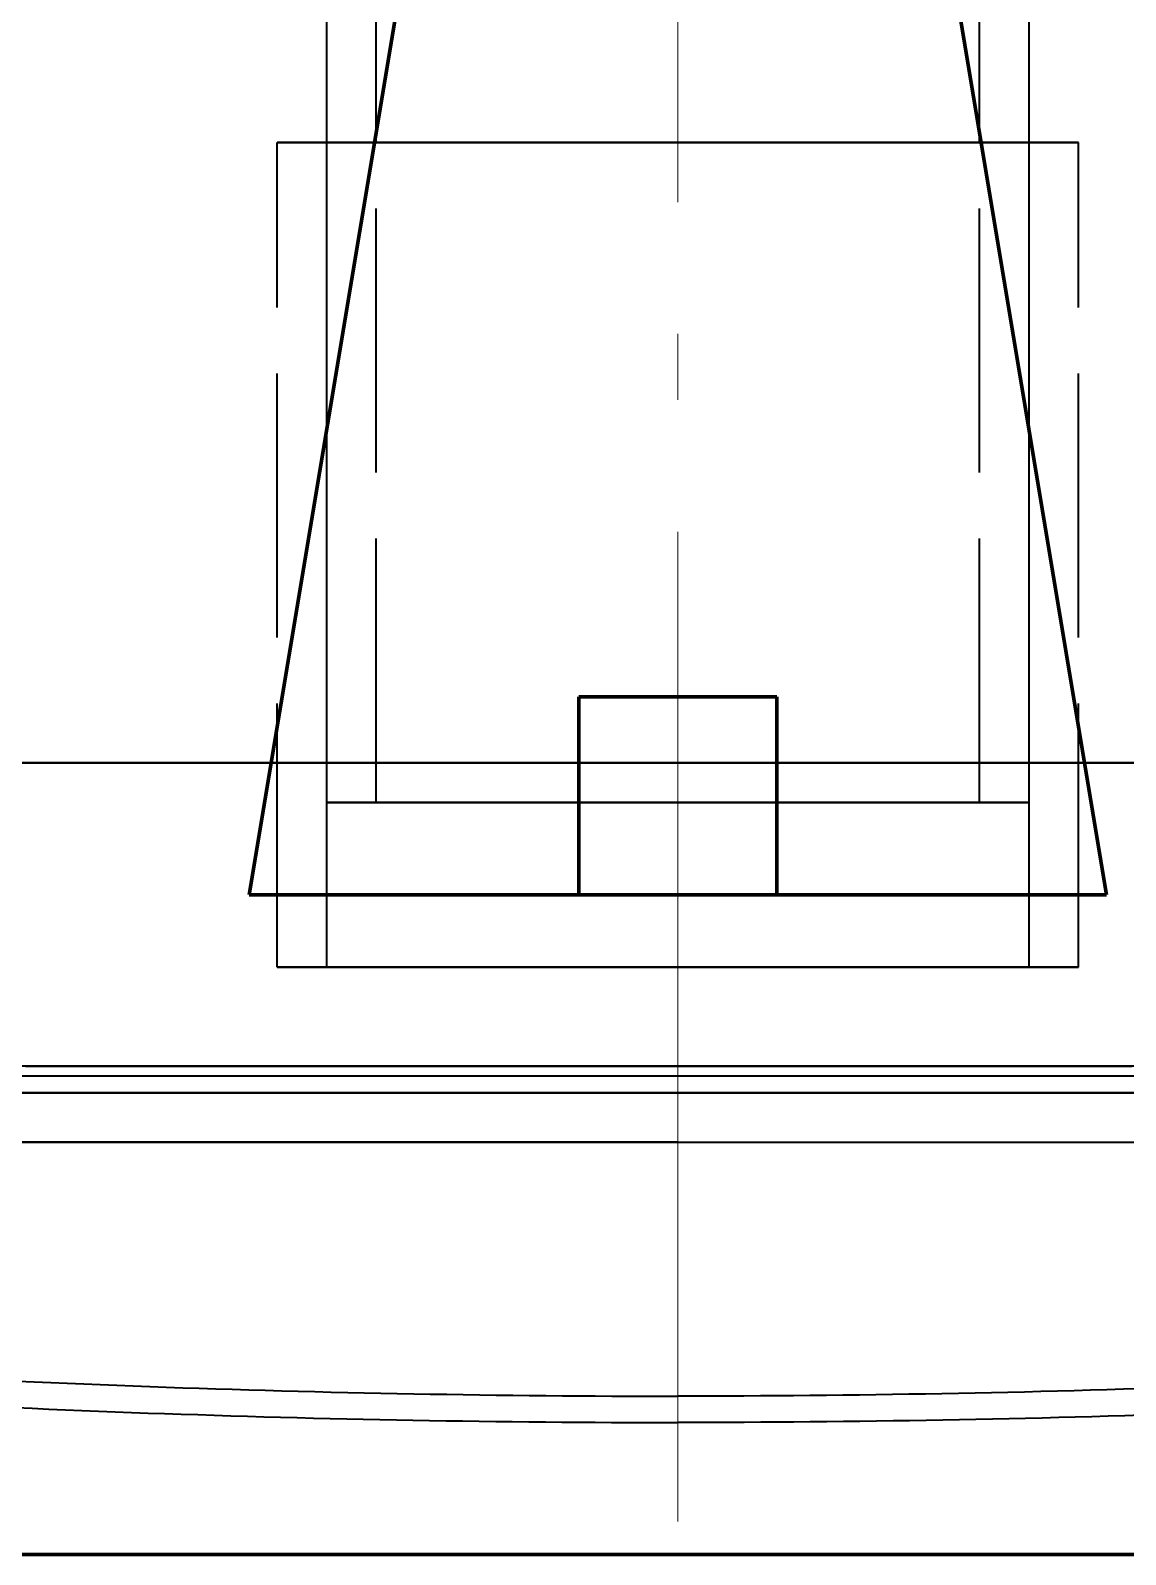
# Model space of a CAD drawing. Header units: millimetres. Extents: x 0 to 2382, y 0 to 420.
# Drawn here: x 306.6 to 323.2, y 167.83 to 190.93 of the extents above; entities that cross this region are included whole.
import ezdxf

# ---------------------------------------------------------------- set-up
doc = ezdxf.new("R2010")
doc.units = ezdxf.units.MM
doc.linetypes.add('IRAM-E-TRAZOS', pattern=[5, 4, -1])
doc.linetypes.add('IRAM-F-TRAZO-PUNTO', pattern=[20, 15, -2, 1, -2])
for name, color, linetype, lineweight in [('01-VISIBLE', 7, 'CONTINUOUS', 70), ('02-OCULTA', 4, 'IRAM-E-TRAZOS', 35), ('03-EJE', 1, 'IRAM-F-TRAZO-PUNTO', 18)]:
    doc.layers.add(name, color=color, linetype=linetype, lineweight=lineweight)

msp = doc.modelspace()

# ---------------------------------------------------------------- linework, layer by layer
at = {"layer": '01-VISIBLE'}
for p, q in [((312.412, 192.828), (309.912, 177.828)), ((320.412, 192.828), (322.912, 177.828)), ((314.912, 177.828), (314.912, 180.828)), ((317.912, 180.828), (314.912, 180.828)), ((317.912, 177.828), (317.912, 180.828)), ((317.912, 177.828), (314.912, 177.828))]:
    msp.add_line(p, q, dxfattribs=at)
for points in [[(314.912, 177.828), (314.662, 177.828), (314.412, 177.828), (314.162, 177.828), (313.912, 177.828), (313.662, 177.828), (313.412, 177.828), (313.162, 177.828), (312.912, 177.828), (312.662, 177.828), (312.412, 177.828), (312.162, 177.828), (311.912, 177.828), (311.662, 177.828), (311.412, 177.828), (311.162, 177.828), (310.912, 177.828), (310.662, 177.828), (310.412, 177.828), (310.162, 177.828), (309.912, 177.828)], [(322.912, 177.828), (322.662, 177.828), (322.412, 177.828), (322.162, 177.828), (321.912, 177.828), (321.662, 177.828), (321.412, 177.828), (321.162, 177.828), (320.912, 177.828), (320.662, 177.828), (320.412, 177.828), (320.162, 177.828), (319.912, 177.828), (319.662, 177.828), (319.412, 177.828), (319.162, 177.828), (318.912, 177.828), (318.662, 177.828), (318.412, 177.828), (318.162, 177.828), (317.912, 177.828)], [(306.412, 167.828), (306.662, 167.828), (306.912, 167.828), (307.162, 167.828), (307.412, 167.828), (307.662, 167.828), (307.912, 167.828), (308.162, 167.828), (308.412, 167.828), (308.662, 167.828), (308.912, 167.828), (309.162, 167.828), (309.412, 167.828), (309.662, 167.828), (309.912, 167.828), (310.162, 167.828), (310.412, 167.828), (310.662, 167.828), (310.912, 167.828), (311.162, 167.828), (311.412, 167.828), (311.662, 167.828), (311.912, 167.828), (312.162, 167.828), (312.412, 167.828), (312.662, 167.828), (312.912, 167.828), (313.162, 167.828), (313.412, 167.828), (313.662, 167.828), (313.912, 167.828), (314.162, 167.828), (314.412, 167.828), (314.662, 167.828), (314.912, 167.828), (315.162, 167.828), (315.412, 167.828), (315.662, 167.828), (315.912, 167.828), (316.162, 167.828), (316.412, 167.828), (316.662, 167.828), (316.912, 167.828), (317.162, 167.828), (317.412, 167.828), (317.662, 167.828), (317.912, 167.828), (318.162, 167.828), (318.412, 167.828), (318.662, 167.828), (318.912, 167.828), (319.162, 167.828), (319.412, 167.828), (319.662, 167.828), (319.912, 167.828), (320.162, 167.828), (320.412, 167.828), (320.662, 167.828), (320.912, 167.828), (321.162, 167.828), (321.412, 167.828), (321.662, 167.828), (321.912, 167.828), (322.162, 167.828), (322.412, 167.828), (322.662, 167.828), (322.912, 167.828), (323.162, 167.828), (323.412, 167.828)]]:
    msp.add_lwpolyline(points, dxfattribs=at)
at = {"layer": '02-OCULTA'}
for p, q in [((311.087, 179.228), (311.087, 346.966)), ((311.837, 179.228), (311.837, 346.966)), ((320.987, 179.228), (320.987, 346.966)), ((321.737, 179.228), (321.737, 346.966)), ((310.337, 176.728), (310.337, 189.228)), ((311.087, 176.728), (311.087, 189.228)), ((321.737, 176.728), (321.737, 189.228)), ((322.487, 176.728), (322.487, 189.228)), ((314.912, 177.828), (314.912, 180.828)), ((317.912, 180.828), (314.912, 180.828)), ((317.912, 177.828), (317.912, 180.828)), ((314.912, 177.828), (317.912, 177.828))]:
    msp.add_line(p, q, dxfattribs=at)
for points in [[(316.412, 189.228), (316.159, 189.228), (315.905, 189.228), (315.652, 189.228), (315.399, 189.228), (315.146, 189.228), (314.893, 189.228), (314.64, 189.228), (314.387, 189.228), (314.134, 189.228), (313.88, 189.228), (313.627, 189.228), (313.374, 189.228), (313.121, 189.228), (312.868, 189.228), (312.615, 189.228), (312.362, 189.228), (312.109, 189.228), (311.855, 189.228), (311.602, 189.228), (311.349, 189.228), (311.096, 189.228), (310.843, 189.228), (310.59, 189.228), (310.337, 189.228)], [(310.337, 189.228), (310.59, 189.228), (310.843, 189.228), (311.096, 189.228), (311.349, 189.228), (311.602, 189.228), (311.855, 189.228), (312.109, 189.228), (312.362, 189.228), (312.615, 189.228), (312.868, 189.228), (313.121, 189.228), (313.374, 189.228), (313.627, 189.228), (313.88, 189.228), (314.134, 189.228), (314.387, 189.228), (314.64, 189.228), (314.893, 189.228), (315.146, 189.228), (315.399, 189.228), (315.652, 189.228), (315.905, 189.228), (316.159, 189.228), (316.412, 189.228), (316.665, 189.228), (316.918, 189.228), (317.171, 189.228), (317.424, 189.228), (317.677, 189.228), (317.93, 189.228), (318.184, 189.228), (318.437, 189.228), (318.69, 189.228), (318.943, 189.228), (319.196, 189.228), (319.449, 189.228), (319.702, 189.228), (319.955, 189.228), (320.209, 189.228), (320.462, 189.228), (320.715, 189.228), (320.968, 189.228), (321.221, 189.228), (321.474, 189.228), (321.727, 189.228), (321.98, 189.228), (322.234, 189.228), (322.487, 189.228)], [(316.412, 189.228), (316.158, 189.228), (315.905, 189.228), (315.651, 189.228), (315.397, 189.228), (315.144, 189.228), (314.89, 189.228), (314.637, 189.228), (314.383, 189.228), (314.13, 189.228), (313.876, 189.228), (313.622, 189.228), (313.369, 189.228), (313.115, 189.228), (312.862, 189.228), (312.608, 189.228), (312.355, 189.228), (312.101, 189.228), (311.847, 189.228), (311.594, 189.228), (311.34, 189.228), (311.087, 189.228)], [(311.087, 189.228), (311.34, 189.228), (311.594, 189.228), (311.847, 189.228), (312.101, 189.228), (312.355, 189.228), (312.608, 189.228), (312.862, 189.228), (313.115, 189.228), (313.369, 189.228), (313.622, 189.228), (313.876, 189.228), (314.13, 189.228), (314.383, 189.228), (314.637, 189.228), (314.89, 189.228), (315.144, 189.228), (315.397, 189.228), (315.651, 189.228), (315.905, 189.228), (316.158, 189.228), (316.412, 189.228), (316.665, 189.228), (316.919, 189.228), (317.172, 189.228), (317.426, 189.228), (317.68, 189.228), (317.933, 189.228), (318.187, 189.228), (318.44, 189.228), (318.694, 189.228), (318.947, 189.228), (319.201, 189.228), (319.455, 189.228), (319.708, 189.228), (319.962, 189.228), (320.215, 189.228), (320.469, 189.228), (320.722, 189.228), (320.976, 189.228), (321.23, 189.228), (321.483, 189.228), (321.737, 189.228)], [(322.487, 189.228), (322.234, 189.228), (321.98, 189.228), (321.727, 189.228), (321.474, 189.228), (321.221, 189.228), (320.968, 189.228), (320.715, 189.228), (320.462, 189.228), (320.209, 189.228), (319.955, 189.228), (319.702, 189.228), (319.449, 189.228), (319.196, 189.228), (318.943, 189.228), (318.69, 189.228), (318.437, 189.228), (318.184, 189.228), (317.93, 189.228), (317.677, 189.228), (317.424, 189.228), (317.171, 189.228), (316.918, 189.228), (316.665, 189.228), (316.412, 189.228)], [(321.737, 189.228), (321.483, 189.228), (321.23, 189.228), (320.976, 189.228), (320.722, 189.228), (320.469, 189.228), (320.215, 189.228), (319.962, 189.228), (319.708, 189.228), (319.455, 189.228), (319.201, 189.228), (318.947, 189.228), (318.694, 189.228), (318.44, 189.228), (318.187, 189.228), (317.933, 189.228), (317.68, 189.228), (317.426, 189.228), (317.172, 189.228), (316.919, 189.228), (316.665, 189.228), (316.412, 189.228)], [(316.412, 180.828), (316.162, 180.828), (315.912, 180.828), (315.662, 180.828), (315.412, 180.828), (315.162, 180.828), (314.912, 180.828)], [(314.912, 180.828), (314.912, 180.555), (314.912, 180.283), (314.912, 180.01), (314.912, 179.737), (314.912, 179.464), (314.912, 179.192), (314.912, 178.919), (314.912, 178.646), (314.912, 178.374), (314.912, 178.101), (314.912, 177.828)], [(314.912, 177.828), (314.912, 178.101), (314.912, 178.374), (314.912, 178.646), (314.912, 178.919), (314.912, 179.192), (314.912, 179.464), (314.912, 179.737), (314.912, 180.01), (314.912, 180.283), (314.912, 180.555), (314.912, 180.828)], [(314.912, 180.828), (315.162, 180.828), (315.412, 180.828), (315.662, 180.828), (315.912, 180.828), (316.162, 180.828), (316.412, 180.828), (316.662, 180.828), (316.912, 180.828), (317.162, 180.828), (317.412, 180.828), (317.662, 180.828), (317.912, 180.828)], [(317.912, 180.828), (317.662, 180.828), (317.412, 180.828), (317.162, 180.828), (316.912, 180.828), (316.662, 180.828), (316.412, 180.828)], [(317.912, 177.828), (317.912, 178.101), (317.912, 178.374), (317.912, 178.646), (317.912, 178.919), (317.912, 179.192), (317.912, 179.464), (317.912, 179.737), (317.912, 180.01), (317.912, 180.283), (317.912, 180.555), (317.912, 180.828)], [(317.912, 180.828), (317.912, 180.555), (317.912, 180.283), (317.912, 180.01), (317.912, 179.737), (317.912, 179.464), (317.912, 179.192), (317.912, 178.919), (317.912, 178.646), (317.912, 178.374), (317.912, 178.101), (317.912, 177.828)], [(316.412, 179.828), (316.161, 179.828), (315.91, 179.828), (315.658, 179.828), (315.407, 179.828), (315.156, 179.828), (314.905, 179.828), (314.654, 179.828), (314.403, 179.828), (314.152, 179.828), (313.901, 179.828), (313.65, 179.828), (313.399, 179.828), (313.148, 179.828), (312.897, 179.828), (312.646, 179.828), (312.394, 179.828), (312.143, 179.828), (311.892, 179.828), (311.641, 179.828), (311.39, 179.828), (311.139, 179.828), (310.888, 179.828), (310.637, 179.828), (310.386, 179.828), (310.135, 179.828), (309.884, 179.828), (309.633, 179.828), (309.382, 179.828), (309.13, 179.828), (308.879, 179.828), (308.628, 179.828), (308.377, 179.828), (308.126, 179.828), (307.875, 179.828), (307.624, 179.828), (307.373, 179.828), (307.122, 179.828), (306.871, 179.828), (306.62, 179.828), (306.369, 179.828)], [(316.412, 179.828), (316.161, 179.828), (315.911, 179.828), (315.66, 179.828), (315.41, 179.828), (315.159, 179.828), (314.908, 179.828), (314.658, 179.828), (314.407, 179.828), (314.157, 179.828), (313.906, 179.828), (313.656, 179.828), (313.405, 179.828), (313.155, 179.828), (312.904, 179.828), (312.654, 179.828), (312.403, 179.828), (312.153, 179.828), (311.902, 179.828), (311.652, 179.828), (311.401, 179.828), (311.15, 179.828), (310.9, 179.828), (310.649, 179.828), (310.399, 179.828), (310.148, 179.828), (309.898, 179.828), (309.647, 179.828), (309.397, 179.828), (309.146, 179.828), (308.896, 179.828), (308.645, 179.828), (308.395, 179.828), (308.144, 179.828), (307.894, 179.828), (307.643, 179.828), (307.393, 179.828), (307.142, 179.828), (306.891, 179.828), (306.641, 179.828), (306.39, 179.828)], [(306.39, 179.828), (306.641, 179.828), (306.891, 179.828), (307.142, 179.828), (307.393, 179.828), (307.643, 179.828), (307.894, 179.828), (308.144, 179.828), (308.395, 179.828), (308.645, 179.828), (308.896, 179.828), (309.146, 179.828), (309.397, 179.828), (309.647, 179.828), (309.898, 179.828), (310.148, 179.828), (310.399, 179.828), (310.649, 179.828), (310.9, 179.828), (311.15, 179.828), (311.401, 179.828), (311.652, 179.828), (311.902, 179.828), (312.153, 179.828), (312.403, 179.828), (312.654, 179.828), (312.904, 179.828), (313.155, 179.828), (313.405, 179.828), (313.656, 179.828), (313.906, 179.828), (314.157, 179.828), (314.407, 179.828), (314.658, 179.828), (314.908, 179.828), (315.159, 179.828), (315.41, 179.828), (315.66, 179.828), (315.911, 179.828), (316.161, 179.828), (316.412, 179.828), (316.662, 179.828), (316.913, 179.828), (317.163, 179.828), (317.414, 179.828), (317.664, 179.828), (317.915, 179.828), (318.165, 179.828), (318.416, 179.828), (318.666, 179.828), (318.917, 179.828), (319.168, 179.828), (319.418, 179.828), (319.669, 179.828), (319.919, 179.828), (320.17, 179.828), (320.42, 179.828), (320.671, 179.828), (320.921, 179.828), (321.172, 179.828), (321.422, 179.828), (321.673, 179.828), (321.923, 179.828), (322.174, 179.828), (322.424, 179.828), (322.675, 179.828), (322.925, 179.828), (323.176, 179.828), (323.427, 179.828)], [(306.521, 179.828), (306.771, 179.828), (307.022, 179.828), (307.272, 179.828), (307.522, 179.828), (307.773, 179.828), (308.023, 179.828), (308.274, 179.828), (308.524, 179.828), (308.774, 179.828), (309.025, 179.828), (309.275, 179.828), (309.526, 179.828), (309.776, 179.828), (310.026, 179.828), (310.277, 179.828), (310.527, 179.828), (310.778, 179.828), (311.028, 179.828), (311.278, 179.828), (311.529, 179.828), (311.779, 179.828), (312.03, 179.828), (312.28, 179.828), (312.53, 179.828), (312.781, 179.828), (313.031, 179.828), (313.282, 179.828), (313.532, 179.828), (313.782, 179.828), (314.033, 179.828), (314.283, 179.828), (314.534, 179.828), (314.784, 179.828), (315.034, 179.828), (315.285, 179.828), (315.535, 179.828), (315.786, 179.828), (316.036, 179.828), (316.286, 179.828), (316.537, 179.828), (316.787, 179.828), (317.038, 179.828), (317.288, 179.828), (317.538, 179.828), (317.789, 179.828), (318.039, 179.828), (318.29, 179.828), (318.54, 179.828), (318.79, 179.828), (319.041, 179.828), (319.291, 179.828), (319.542, 179.828), (319.792, 179.828), (320.042, 179.828), (320.293, 179.828), (320.543, 179.828), (320.794, 179.828), (321.044, 179.828), (321.295, 179.828), (321.545, 179.828), (321.795, 179.828), (322.046, 179.828), (322.296, 179.828), (322.547, 179.828), (322.797, 179.828), (323.047, 179.828), (323.298, 179.828)], [(323.427, 179.828), (323.176, 179.828), (322.925, 179.828), (322.675, 179.828), (322.424, 179.828), (322.174, 179.828), (321.923, 179.828), (321.673, 179.828), (321.422, 179.828), (321.172, 179.828), (320.921, 179.828), (320.671, 179.828), (320.42, 179.828), (320.17, 179.828), (319.919, 179.828), (319.669, 179.828), (319.418, 179.828), (319.168, 179.828), (318.917, 179.828), (318.666, 179.828), (318.416, 179.828), (318.165, 179.828), (317.915, 179.828), (317.664, 179.828), (317.414, 179.828), (317.163, 179.828), (316.913, 179.828), (316.662, 179.828), (316.412, 179.828)], [(323.442, 179.828), (323.191, 179.828), (322.94, 179.828), (322.689, 179.828), (322.437, 179.828), (322.186, 179.828), (321.935, 179.828), (321.684, 179.828), (321.433, 179.828), (321.182, 179.828), (320.931, 179.828), (320.68, 179.828), (320.429, 179.828), (320.178, 179.828), (319.927, 179.828), (319.676, 179.828), (319.425, 179.828), (319.173, 179.828), (318.922, 179.828), (318.671, 179.828), (318.42, 179.828), (318.169, 179.828), (317.918, 179.828), (317.667, 179.828), (317.416, 179.828), (317.165, 179.828), (316.914, 179.828), (316.663, 179.828), (316.412, 179.828)], [(316.412, 179.228), (316.158, 179.228), (315.905, 179.228), (315.651, 179.228), (315.397, 179.228), (315.144, 179.228), (314.89, 179.228), (314.637, 179.228), (314.383, 179.228), (314.13, 179.228), (313.876, 179.228), (313.622, 179.228), (313.369, 179.228), (313.115, 179.228), (312.862, 179.228), (312.608, 179.228), (312.355, 179.228), (312.101, 179.228), (311.847, 179.228), (311.594, 179.228), (311.34, 179.228), (311.087, 179.228)], [(311.087, 179.228), (311.34, 179.228), (311.594, 179.228), (311.847, 179.228), (312.101, 179.228), (312.355, 179.228), (312.608, 179.228), (312.862, 179.228), (313.115, 179.228), (313.369, 179.228), (313.622, 179.228), (313.876, 179.228), (314.13, 179.228), (314.383, 179.228), (314.637, 179.228), (314.89, 179.228), (315.144, 179.228), (315.397, 179.228), (315.651, 179.228), (315.905, 179.228), (316.158, 179.228), (316.412, 179.228), (316.665, 179.228), (316.919, 179.228), (317.172, 179.228), (317.426, 179.228), (317.68, 179.228), (317.933, 179.228), (318.187, 179.228), (318.44, 179.228), (318.694, 179.228), (318.947, 179.228), (319.201, 179.228), (319.455, 179.228), (319.708, 179.228), (319.962, 179.228), (320.215, 179.228), (320.469, 179.228), (320.722, 179.228), (320.976, 179.228), (321.23, 179.228), (321.483, 179.228), (321.737, 179.228)], [(316.412, 179.228), (316.157, 179.228), (315.903, 179.228), (315.649, 179.228), (315.395, 179.228), (315.141, 179.228), (314.887, 179.228), (314.632, 179.228), (314.378, 179.228), (314.124, 179.228), (313.87, 179.228), (313.616, 179.228), (313.362, 179.228), (313.107, 179.228), (312.853, 179.228), (312.599, 179.228), (312.345, 179.228), (312.091, 179.228), (311.837, 179.228)], [(311.837, 179.228), (312.091, 179.228), (312.345, 179.228), (312.599, 179.228), (312.853, 179.228), (313.107, 179.228), (313.362, 179.228), (313.616, 179.228), (313.87, 179.228), (314.124, 179.228), (314.378, 179.228), (314.632, 179.228), (314.887, 179.228), (315.141, 179.228), (315.395, 179.228), (315.649, 179.228), (315.903, 179.228), (316.157, 179.228), (316.412, 179.228), (316.666, 179.228), (316.92, 179.228), (317.174, 179.228), (317.428, 179.228), (317.682, 179.228), (317.937, 179.228), (318.191, 179.228), (318.445, 179.228), (318.699, 179.228), (318.953, 179.228), (319.207, 179.228), (319.462, 179.228), (319.716, 179.228), (319.97, 179.228), (320.224, 179.228), (320.478, 179.228), (320.732, 179.228), (320.987, 179.228)], [(321.737, 179.228), (321.483, 179.228), (321.23, 179.228), (320.976, 179.228), (320.722, 179.228), (320.469, 179.228), (320.215, 179.228), (319.962, 179.228), (319.708, 179.228), (319.455, 179.228), (319.201, 179.228), (318.947, 179.228), (318.694, 179.228), (318.44, 179.228), (318.187, 179.228), (317.933, 179.228), (317.68, 179.228), (317.426, 179.228), (317.172, 179.228), (316.919, 179.228), (316.665, 179.228), (316.412, 179.228)], [(320.987, 179.228), (320.732, 179.228), (320.478, 179.228), (320.224, 179.228), (319.97, 179.228), (319.716, 179.228), (319.462, 179.228), (319.207, 179.228), (318.953, 179.228), (318.699, 179.228), (318.445, 179.228), (318.191, 179.228), (317.937, 179.228), (317.682, 179.228), (317.428, 179.228), (317.174, 179.228), (316.92, 179.228), (316.666, 179.228), (316.412, 179.228)], [(309.912, 177.828), (310.162, 177.828), (310.412, 177.828), (310.662, 177.828), (310.912, 177.828), (311.162, 177.828), (311.412, 177.828), (311.662, 177.828), (311.912, 177.828), (312.162, 177.828), (312.412, 177.828), (312.662, 177.828), (312.912, 177.828), (313.162, 177.828), (313.412, 177.828), (313.662, 177.828), (313.912, 177.828), (314.162, 177.828), (314.412, 177.828), (314.662, 177.828), (314.912, 177.828)], [(317.912, 177.828), (318.162, 177.828), (318.412, 177.828), (318.662, 177.828), (318.912, 177.828), (319.162, 177.828), (319.412, 177.828), (319.662, 177.828), (319.912, 177.828), (320.162, 177.828), (320.412, 177.828), (320.662, 177.828), (320.912, 177.828), (321.162, 177.828), (321.412, 177.828), (321.662, 177.828), (321.912, 177.828), (322.162, 177.828), (322.412, 177.828), (322.662, 177.828), (322.912, 177.828)], [(316.412, 176.728), (316.159, 176.728), (315.905, 176.728), (315.652, 176.728), (315.399, 176.728), (315.146, 176.728), (314.893, 176.728), (314.64, 176.728), (314.387, 176.728), (314.134, 176.728), (313.88, 176.728), (313.627, 176.728), (313.374, 176.728), (313.121, 176.728), (312.868, 176.728), (312.615, 176.728), (312.362, 176.728), (312.109, 176.728), (311.855, 176.728), (311.602, 176.728), (311.349, 176.728), (311.096, 176.728), (310.843, 176.728), (310.59, 176.728), (310.337, 176.728)], [(310.337, 176.728), (310.59, 176.728), (310.843, 176.728), (311.096, 176.728), (311.349, 176.728), (311.602, 176.728), (311.855, 176.728), (312.109, 176.728), (312.362, 176.728), (312.615, 176.728), (312.868, 176.728), (313.121, 176.728), (313.374, 176.728), (313.627, 176.728), (313.88, 176.728), (314.134, 176.728), (314.387, 176.728), (314.64, 176.728), (314.893, 176.728), (315.146, 176.728), (315.399, 176.728), (315.652, 176.728), (315.905, 176.728), (316.159, 176.728), (316.412, 176.728), (316.665, 176.728), (316.918, 176.728), (317.171, 176.728), (317.424, 176.728), (317.677, 176.728), (317.93, 176.728), (318.184, 176.728), (318.437, 176.728), (318.69, 176.728), (318.943, 176.728), (319.196, 176.728), (319.449, 176.728), (319.702, 176.728), (319.955, 176.728), (320.209, 176.728), (320.462, 176.728), (320.715, 176.728), (320.968, 176.728), (321.221, 176.728), (321.474, 176.728), (321.727, 176.728), (321.98, 176.728), (322.234, 176.728), (322.487, 176.728)], [(316.412, 176.728), (316.158, 176.728), (315.905, 176.728), (315.651, 176.728), (315.397, 176.728), (315.144, 176.728), (314.89, 176.728), (314.637, 176.728), (314.383, 176.728), (314.13, 176.728), (313.876, 176.728), (313.622, 176.728), (313.369, 176.728), (313.115, 176.728), (312.862, 176.728), (312.608, 176.728), (312.355, 176.728), (312.101, 176.728), (311.847, 176.728), (311.594, 176.728), (311.34, 176.728), (311.087, 176.728)], [(311.087, 176.728), (311.34, 176.728), (311.594, 176.728), (311.847, 176.728), (312.101, 176.728), (312.355, 176.728), (312.608, 176.728), (312.862, 176.728), (313.115, 176.728), (313.369, 176.728), (313.622, 176.728), (313.876, 176.728), (314.13, 176.728), (314.383, 176.728), (314.637, 176.728), (314.89, 176.728), (315.144, 176.728), (315.397, 176.728), (315.651, 176.728), (315.905, 176.728), (316.158, 176.728), (316.412, 176.728), (316.665, 176.728), (316.919, 176.728), (317.172, 176.728), (317.426, 176.728), (317.68, 176.728), (317.933, 176.728), (318.187, 176.728), (318.44, 176.728), (318.694, 176.728), (318.947, 176.728), (319.201, 176.728), (319.455, 176.728), (319.708, 176.728), (319.962, 176.728), (320.215, 176.728), (320.469, 176.728), (320.722, 176.728), (320.976, 176.728), (321.23, 176.728), (321.483, 176.728), (321.737, 176.728)], [(322.487, 176.728), (322.234, 176.728), (321.98, 176.728), (321.727, 176.728), (321.474, 176.728), (321.221, 176.728), (320.968, 176.728), (320.715, 176.728), (320.462, 176.728), (320.209, 176.728), (319.955, 176.728), (319.702, 176.728), (319.449, 176.728), (319.196, 176.728), (318.943, 176.728), (318.69, 176.728), (318.437, 176.728), (318.184, 176.728), (317.93, 176.728), (317.677, 176.728), (317.424, 176.728), (317.171, 176.728), (316.918, 176.728), (316.665, 176.728), (316.412, 176.728)], [(321.737, 176.728), (321.483, 176.728), (321.23, 176.728), (320.976, 176.728), (320.722, 176.728), (320.469, 176.728), (320.215, 176.728), (319.962, 176.728), (319.708, 176.728), (319.455, 176.728), (319.201, 176.728), (318.947, 176.728), (318.694, 176.728), (318.44, 176.728), (318.187, 176.728), (317.933, 176.728), (317.68, 176.728), (317.426, 176.728), (317.172, 176.728), (316.919, 176.728), (316.665, 176.728), (316.412, 176.728)], [(316.412, 175.228), (316.161, 175.228), (315.91, 175.228), (315.658, 175.228), (315.407, 175.228), (315.156, 175.228), (314.905, 175.228), (314.654, 175.228), (314.403, 175.228), (314.152, 175.228), (313.901, 175.228), (313.65, 175.228), (313.399, 175.228), (313.148, 175.228), (312.897, 175.228), (312.646, 175.228), (312.394, 175.228), (312.143, 175.228), (311.892, 175.228), (311.641, 175.228), (311.39, 175.228), (311.139, 175.228), (310.888, 175.228), (310.637, 175.228), (310.386, 175.228), (310.135, 175.228), (309.884, 175.228), (309.633, 175.228), (309.382, 175.228), (309.13, 175.228), (308.879, 175.228), (308.628, 175.228), (308.377, 175.228), (308.126, 175.228), (307.875, 175.228), (307.624, 175.228), (307.373, 175.228), (307.122, 175.228), (306.871, 175.228), (306.62, 175.228), (306.369, 175.228)], [(306.521, 175.228), (306.771, 175.228), (307.022, 175.228), (307.272, 175.228), (307.522, 175.228), (307.773, 175.228), (308.023, 175.228), (308.274, 175.228), (308.524, 175.228), (308.774, 175.228), (309.025, 175.228), (309.275, 175.228), (309.526, 175.228), (309.776, 175.228), (310.026, 175.228), (310.277, 175.228), (310.527, 175.228), (310.778, 175.228), (311.028, 175.228), (311.278, 175.228), (311.529, 175.228), (311.779, 175.228), (312.03, 175.228), (312.28, 175.228), (312.53, 175.228), (312.781, 175.228), (313.031, 175.228), (313.282, 175.228), (313.532, 175.228), (313.782, 175.228), (314.033, 175.228), (314.283, 175.228), (314.534, 175.228), (314.784, 175.228), (315.034, 175.228), (315.285, 175.228), (315.535, 175.228), (315.786, 175.228), (316.036, 175.228), (316.286, 175.228), (316.537, 175.228), (316.787, 175.228), (317.038, 175.228), (317.288, 175.228), (317.538, 175.228), (317.789, 175.228), (318.039, 175.228), (318.29, 175.228), (318.54, 175.228), (318.79, 175.228), (319.041, 175.228), (319.291, 175.228), (319.542, 175.228), (319.792, 175.228), (320.042, 175.228), (320.293, 175.228), (320.543, 175.228), (320.794, 175.228), (321.044, 175.228), (321.295, 175.228), (321.545, 175.228), (321.795, 175.228), (322.046, 175.228), (322.296, 175.228), (322.547, 175.228), (322.797, 175.228), (323.047, 175.228), (323.298, 175.228)], [(323.442, 175.228), (323.191, 175.228), (322.94, 175.228), (322.689, 175.228), (322.437, 175.228), (322.186, 175.228), (321.935, 175.228), (321.684, 175.228), (321.433, 175.228), (321.182, 175.228), (320.931, 175.228), (320.68, 175.228), (320.429, 175.228), (320.178, 175.228), (319.927, 175.228), (319.676, 175.228), (319.425, 175.228), (319.173, 175.228), (318.922, 175.228), (318.671, 175.228), (318.42, 175.228), (318.169, 175.228), (317.918, 175.228), (317.667, 175.228), (317.416, 175.228), (317.165, 175.228), (316.914, 175.228), (316.663, 175.228), (316.412, 175.228)], [(316.412, 175.078), (316.161, 175.078), (315.911, 175.078), (315.66, 175.078), (315.41, 175.078), (315.159, 175.078), (314.908, 175.078), (314.658, 175.078), (314.407, 175.078), (314.157, 175.078), (313.906, 175.078), (313.656, 175.078), (313.405, 175.078), (313.155, 175.078), (312.904, 175.078), (312.654, 175.078), (312.403, 175.078), (312.153, 175.078), (311.902, 175.078), (311.652, 175.078), (311.401, 175.078), (311.15, 175.078), (310.9, 175.078), (310.649, 175.078), (310.399, 175.078), (310.148, 175.078), (309.898, 175.078), (309.647, 175.078), (309.397, 175.078), (309.146, 175.078), (308.896, 175.078), (308.645, 175.078), (308.395, 175.078), (308.144, 175.078), (307.894, 175.078), (307.643, 175.078), (307.393, 175.078), (307.142, 175.078), (306.891, 175.078), (306.641, 175.078), (306.39, 175.078)], [(323.427, 175.078), (323.176, 175.078), (322.925, 175.078), (322.675, 175.078), (322.424, 175.078), (322.174, 175.078), (321.923, 175.078), (321.673, 175.078), (321.422, 175.078), (321.172, 175.078), (320.921, 175.078), (320.671, 175.078), (320.42, 175.078), (320.17, 175.078), (319.919, 175.078), (319.669, 175.078), (319.418, 175.078), (319.168, 175.078), (318.917, 175.078), (318.666, 175.078), (318.416, 175.078), (318.165, 175.078), (317.915, 175.078), (317.664, 175.078), (317.414, 175.078), (317.163, 175.078), (316.913, 175.078), (316.662, 175.078), (316.412, 175.078), (316.161, 175.078), (315.911, 175.078), (315.66, 175.078), (315.41, 175.078), (315.159, 175.078), (314.908, 175.078), (314.658, 175.078), (314.407, 175.078), (314.157, 175.078), (313.906, 175.078), (313.656, 175.078), (313.405, 175.078), (313.155, 175.078), (312.904, 175.078), (312.654, 175.078), (312.403, 175.078), (312.153, 175.078), (311.902, 175.078), (311.652, 175.078), (311.401, 175.078), (311.15, 175.078), (310.9, 175.078), (310.649, 175.078), (310.399, 175.078), (310.148, 175.078), (309.898, 175.078), (309.647, 175.078), (309.397, 175.078), (309.146, 175.078), (308.896, 175.078), (308.645, 175.078), (308.395, 175.078), (308.144, 175.078), (307.894, 175.078), (307.643, 175.078), (307.393, 175.078), (307.142, 175.078), (306.891, 175.078), (306.641, 175.078), (306.39, 175.078)], [(323.427, 175.078), (323.176, 175.078), (322.925, 175.078), (322.675, 175.078), (322.424, 175.078), (322.174, 175.078), (321.923, 175.078), (321.673, 175.078), (321.422, 175.078), (321.172, 175.078), (320.921, 175.078), (320.671, 175.078), (320.42, 175.078), (320.17, 175.078), (319.919, 175.078), (319.669, 175.078), (319.418, 175.078), (319.168, 175.078), (318.917, 175.078), (318.666, 175.078), (318.416, 175.078), (318.165, 175.078), (317.915, 175.078), (317.664, 175.078), (317.414, 175.078), (317.163, 175.078), (316.913, 175.078), (316.662, 175.078), (316.412, 175.078)], [(316.412, 174.828), (316.161, 174.828), (315.911, 174.828), (315.66, 174.828), (315.41, 174.828), (315.159, 174.828), (314.908, 174.828), (314.658, 174.828), (314.407, 174.828), (314.157, 174.828), (313.906, 174.828), (313.656, 174.828), (313.405, 174.828), (313.155, 174.828), (312.904, 174.828), (312.654, 174.828), (312.403, 174.828), (312.153, 174.828), (311.902, 174.828), (311.652, 174.828), (311.401, 174.828), (311.15, 174.828), (310.9, 174.828), (310.649, 174.828), (310.399, 174.828), (310.148, 174.828), (309.898, 174.828), (309.647, 174.828), (309.397, 174.828), (309.146, 174.828), (308.896, 174.828), (308.645, 174.828), (308.395, 174.828), (308.144, 174.828), (307.894, 174.828), (307.643, 174.828), (307.393, 174.828), (307.142, 174.828), (306.891, 174.828), (306.641, 174.828), (306.39, 174.828)], [(306.39, 174.828), (306.641, 174.828), (306.891, 174.828), (307.142, 174.828), (307.393, 174.828), (307.643, 174.828), (307.894, 174.828), (308.144, 174.828), (308.395, 174.828), (308.645, 174.828), (308.896, 174.828), (309.146, 174.828), (309.397, 174.828), (309.647, 174.828), (309.898, 174.828), (310.148, 174.828), (310.399, 174.828), (310.649, 174.828), (310.9, 174.828), (311.15, 174.828), (311.401, 174.828), (311.652, 174.828), (311.902, 174.828), (312.153, 174.828), (312.403, 174.828), (312.654, 174.828), (312.904, 174.828), (313.155, 174.828), (313.405, 174.828), (313.656, 174.828), (313.906, 174.828), (314.157, 174.828), (314.407, 174.828), (314.658, 174.828), (314.908, 174.828), (315.159, 174.828), (315.41, 174.828), (315.66, 174.828), (315.911, 174.828), (316.161, 174.828), (316.412, 174.828), (316.662, 174.828), (316.913, 174.828), (317.163, 174.828), (317.414, 174.828), (317.664, 174.828), (317.915, 174.828), (318.165, 174.828), (318.416, 174.828), (318.666, 174.828), (318.917, 174.828), (319.168, 174.828), (319.418, 174.828), (319.669, 174.828), (319.919, 174.828), (320.17, 174.828), (320.42, 174.828), (320.671, 174.828), (320.921, 174.828), (321.172, 174.828), (321.422, 174.828), (321.673, 174.828), (321.923, 174.828), (322.174, 174.828), (322.424, 174.828), (322.675, 174.828), (322.925, 174.828), (323.176, 174.828), (323.427, 174.828)], [(323.427, 174.828), (323.176, 174.828), (322.925, 174.828), (322.675, 174.828), (322.424, 174.828), (322.174, 174.828), (321.923, 174.828), (321.673, 174.828), (321.422, 174.828), (321.172, 174.828), (320.921, 174.828), (320.671, 174.828), (320.42, 174.828), (320.17, 174.828), (319.919, 174.828), (319.669, 174.828), (319.418, 174.828), (319.168, 174.828), (318.917, 174.828), (318.666, 174.828), (318.416, 174.828), (318.165, 174.828), (317.915, 174.828), (317.664, 174.828), (317.414, 174.828), (317.163, 174.828), (316.913, 174.828), (316.662, 174.828), (316.412, 174.828)], [(316.412, 174.078), (316.161, 174.078), (315.911, 174.078), (315.66, 174.078), (315.41, 174.078), (315.159, 174.078), (314.908, 174.078), (314.658, 174.078), (314.407, 174.078), (314.157, 174.078), (313.906, 174.078), (313.656, 174.078), (313.405, 174.078), (313.155, 174.078), (312.904, 174.078), (312.654, 174.078), (312.403, 174.078), (312.153, 174.078), (311.902, 174.078), (311.652, 174.078), (311.401, 174.078), (311.15, 174.078), (310.9, 174.078), (310.649, 174.078), (310.399, 174.078), (310.148, 174.078), (309.898, 174.078), (309.647, 174.078), (309.397, 174.078), (309.146, 174.078), (308.896, 174.078), (308.645, 174.078), (308.395, 174.078), (308.144, 174.078), (307.894, 174.078), (307.643, 174.078), (307.393, 174.078), (307.142, 174.078), (306.891, 174.078), (306.641, 174.078), (306.39, 174.078)], [(306.39, 174.078), (306.641, 174.078), (306.891, 174.078), (307.142, 174.078), (307.393, 174.078), (307.643, 174.078), (307.894, 174.078), (308.144, 174.078), (308.395, 174.078), (308.645, 174.078), (308.896, 174.078), (309.146, 174.078), (309.397, 174.078), (309.647, 174.078), (309.898, 174.078), (310.148, 174.078), (310.399, 174.078), (310.649, 174.078), (310.9, 174.078), (311.15, 174.078), (311.401, 174.078), (311.652, 174.078), (311.902, 174.078), (312.153, 174.078), (312.403, 174.078), (312.654, 174.078), (312.904, 174.078), (313.155, 174.078), (313.405, 174.078), (313.656, 174.078), (313.906, 174.078), (314.157, 174.078), (314.407, 174.078), (314.658, 174.078), (314.908, 174.078), (315.159, 174.078), (315.41, 174.078), (315.66, 174.078), (315.911, 174.078), (316.161, 174.078), (316.412, 174.078), (316.662, 174.078), (316.913, 174.078), (317.163, 174.078), (317.414, 174.078), (317.664, 174.078), (317.915, 174.078), (318.165, 174.078), (318.416, 174.078), (318.666, 174.078), (318.917, 174.078), (319.168, 174.078), (319.418, 174.078), (319.669, 174.078), (319.919, 174.078), (320.17, 174.078), (320.42, 174.078), (320.671, 174.078), (320.921, 174.078), (321.172, 174.078), (321.422, 174.078), (321.673, 174.078), (321.923, 174.078), (322.174, 174.078), (322.424, 174.078), (322.675, 174.078), (322.925, 174.078), (323.176, 174.078), (323.427, 174.078)], [(316.412, 174.078), (316.662, 174.078), (316.913, 174.078), (317.163, 174.078), (317.414, 174.078), (317.664, 174.078), (317.915, 174.078), (318.165, 174.078), (318.416, 174.078), (318.666, 174.078), (318.917, 174.078), (319.168, 174.078), (319.418, 174.078), (319.669, 174.078), (319.919, 174.078), (320.17, 174.078), (320.42, 174.078), (320.671, 174.078), (320.921, 174.078), (321.172, 174.078), (321.422, 174.078), (321.673, 174.078), (321.923, 174.078), (322.174, 174.078), (322.424, 174.078), (322.675, 174.078), (322.925, 174.078), (323.176, 174.078), (323.427, 174.078)], [(306.404, 170.458), (306.654, 170.446), (306.904, 170.435), (307.154, 170.425), (307.404, 170.414), (307.654, 170.404), (307.904, 170.394), (308.154, 170.384), (308.404, 170.375), (308.654, 170.366), (308.904, 170.357), (309.155, 170.349), (309.405, 170.341), (309.655, 170.333), (309.905, 170.325), (310.155, 170.318), (310.405, 170.311), (310.656, 170.304), (310.906, 170.298), (311.156, 170.291), (311.406, 170.286), (311.657, 170.28), (311.907, 170.275), (312.157, 170.27), (312.407, 170.265), (312.658, 170.26), (312.908, 170.256), (313.158, 170.252), (313.408, 170.249), (313.659, 170.245), (313.909, 170.242), (314.159, 170.24), (314.409, 170.237), (314.66, 170.235), (314.91, 170.233), (315.16, 170.232), (315.411, 170.23), (315.661, 170.229), (315.911, 170.229), (316.161, 170.228), (316.412, 170.228)], [(323.419, 170.341), (323.168, 170.333), (322.918, 170.325), (322.668, 170.318), (322.418, 170.311), (322.168, 170.304), (321.917, 170.298), (321.667, 170.291), (321.417, 170.286), (321.167, 170.28), (320.917, 170.275), (320.666, 170.27), (320.416, 170.265), (320.166, 170.26), (319.916, 170.256), (319.665, 170.252), (319.415, 170.249), (319.165, 170.245), (318.915, 170.242), (318.664, 170.24), (318.414, 170.237), (318.164, 170.235), (317.913, 170.233), (317.663, 170.232), (317.413, 170.23), (317.163, 170.229), (316.912, 170.229), (316.662, 170.228), (316.412, 170.228)], [(306.372, 170.055), (306.623, 170.044), (306.874, 170.033), (307.125, 170.022), (307.376, 170.012), (307.627, 170.002), (307.878, 169.992), (308.128, 169.983), (308.379, 169.973), (308.63, 169.965), (308.881, 169.956), (309.132, 169.948), (309.383, 169.939), (309.634, 169.932), (309.885, 169.924), (310.136, 169.917), (310.387, 169.91), (310.638, 169.903), (310.889, 169.897), (311.14, 169.891), (311.391, 169.885), (311.642, 169.879), (311.893, 169.874), (312.144, 169.869), (312.395, 169.864), (312.646, 169.86), (312.897, 169.856), (313.148, 169.852), (313.399, 169.849), (313.65, 169.845), (313.901, 169.842), (314.152, 169.84), (314.403, 169.837), (314.654, 169.835), (314.905, 169.833), (315.156, 169.832), (315.407, 169.83), (315.658, 169.829), (315.91, 169.829), (316.161, 169.828), (316.412, 169.828)], [(323.44, 169.939), (323.189, 169.932), (322.938, 169.924), (322.687, 169.917), (322.437, 169.91), (322.186, 169.903), (321.935, 169.897), (321.684, 169.891), (321.433, 169.885), (321.182, 169.879), (320.931, 169.874), (320.68, 169.869), (320.429, 169.864), (320.177, 169.86), (319.926, 169.856), (319.675, 169.852), (319.424, 169.849), (319.173, 169.845), (318.922, 169.842), (318.671, 169.84), (318.42, 169.837), (318.169, 169.835), (317.918, 169.833), (317.667, 169.832), (317.416, 169.83), (317.165, 169.829), (316.914, 169.829), (316.663, 169.828), (316.412, 169.828)], [(316.412, 167.828), (316.161, 167.828), (315.911, 167.828), (315.66, 167.828), (315.41, 167.828), (315.159, 167.828), (314.908, 167.828), (314.658, 167.828), (314.407, 167.828), (314.157, 167.828), (313.906, 167.828), (313.656, 167.828), (313.405, 167.828), (313.155, 167.828), (312.904, 167.828), (312.654, 167.828), (312.403, 167.828), (312.153, 167.828), (311.902, 167.828), (311.652, 167.828), (311.401, 167.828), (311.15, 167.828), (310.9, 167.828), (310.649, 167.828), (310.399, 167.828), (310.148, 167.828), (309.898, 167.828), (309.647, 167.828), (309.397, 167.828), (309.146, 167.828), (308.896, 167.828), (308.645, 167.828), (308.395, 167.828), (308.144, 167.828), (307.894, 167.828), (307.643, 167.828), (307.393, 167.828), (307.142, 167.828), (306.891, 167.828), (306.641, 167.828), (306.39, 167.828)], [(306.39, 167.828), (306.641, 167.828), (306.891, 167.828), (307.142, 167.828), (307.393, 167.828), (307.643, 167.828), (307.894, 167.828), (308.144, 167.828), (308.395, 167.828), (308.645, 167.828), (308.896, 167.828), (309.146, 167.828), (309.397, 167.828), (309.647, 167.828), (309.898, 167.828), (310.148, 167.828), (310.399, 167.828), (310.649, 167.828), (310.9, 167.828), (311.15, 167.828), (311.401, 167.828), (311.652, 167.828), (311.902, 167.828), (312.153, 167.828), (312.403, 167.828), (312.654, 167.828), (312.904, 167.828), (313.155, 167.828), (313.405, 167.828), (313.656, 167.828), (313.906, 167.828), (314.157, 167.828), (314.407, 167.828), (314.658, 167.828), (314.908, 167.828), (315.159, 167.828), (315.41, 167.828), (315.66, 167.828), (315.911, 167.828), (316.161, 167.828), (316.412, 167.828), (316.662, 167.828), (316.913, 167.828), (317.163, 167.828), (317.414, 167.828), (317.664, 167.828), (317.915, 167.828), (318.165, 167.828), (318.416, 167.828), (318.666, 167.828), (318.917, 167.828), (319.168, 167.828), (319.418, 167.828), (319.669, 167.828), (319.919, 167.828), (320.17, 167.828), (320.42, 167.828), (320.671, 167.828), (320.921, 167.828), (321.172, 167.828), (321.422, 167.828), (321.673, 167.828), (321.923, 167.828), (322.174, 167.828), (322.424, 167.828), (322.675, 167.828), (322.925, 167.828), (323.176, 167.828), (323.427, 167.828)], [(316.412, 167.828), (316.162, 167.828), (315.912, 167.828), (315.662, 167.828), (315.412, 167.828), (315.162, 167.828), (314.912, 167.828), (314.662, 167.828), (314.412, 167.828), (314.162, 167.828), (313.912, 167.828), (313.662, 167.828), (313.412, 167.828), (313.162, 167.828), (312.912, 167.828), (312.662, 167.828), (312.412, 167.828), (312.162, 167.828), (311.912, 167.828), (311.662, 167.828), (311.412, 167.828), (311.162, 167.828), (310.912, 167.828), (310.662, 167.828), (310.412, 167.828), (310.162, 167.828), (309.912, 167.828), (309.662, 167.828), (309.412, 167.828), (309.162, 167.828), (308.912, 167.828), (308.662, 167.828), (308.412, 167.828), (308.162, 167.828), (307.912, 167.828), (307.662, 167.828), (307.412, 167.828), (307.162, 167.828), (306.912, 167.828), (306.662, 167.828), (306.412, 167.828)], [(323.449, 167.828), (323.197, 167.828), (322.946, 167.828), (322.695, 167.828), (322.443, 167.828), (322.192, 167.828), (321.941, 167.828), (321.689, 167.828), (321.438, 167.828), (321.187, 167.828), (320.935, 167.828), (320.684, 167.828), (320.433, 167.828), (320.182, 167.828), (319.93, 167.828), (319.679, 167.828), (319.428, 167.828), (319.176, 167.828), (318.925, 167.828), (318.674, 167.828), (318.422, 167.828), (318.171, 167.828), (317.92, 167.828), (317.668, 167.828), (317.417, 167.828), (317.166, 167.828), (316.914, 167.828), (316.663, 167.828), (316.412, 167.828)], [(323.427, 167.828), (323.176, 167.828), (322.925, 167.828), (322.675, 167.828), (322.424, 167.828), (322.174, 167.828), (321.923, 167.828), (321.673, 167.828), (321.422, 167.828), (321.172, 167.828), (320.921, 167.828), (320.671, 167.828), (320.42, 167.828), (320.17, 167.828), (319.919, 167.828), (319.669, 167.828), (319.418, 167.828), (319.168, 167.828), (318.917, 167.828), (318.666, 167.828), (318.416, 167.828), (318.165, 167.828), (317.915, 167.828), (317.664, 167.828), (317.414, 167.828), (317.163, 167.828), (316.913, 167.828), (316.662, 167.828), (316.412, 167.828)]]:
    msp.add_lwpolyline(points, dxfattribs=at)
at = {"layer": '03-EJE'}
msp.add_line((316.412, 168.328), (316.412, 376.471), dxfattribs=at)

doc.saveas('drawing.dxf')
